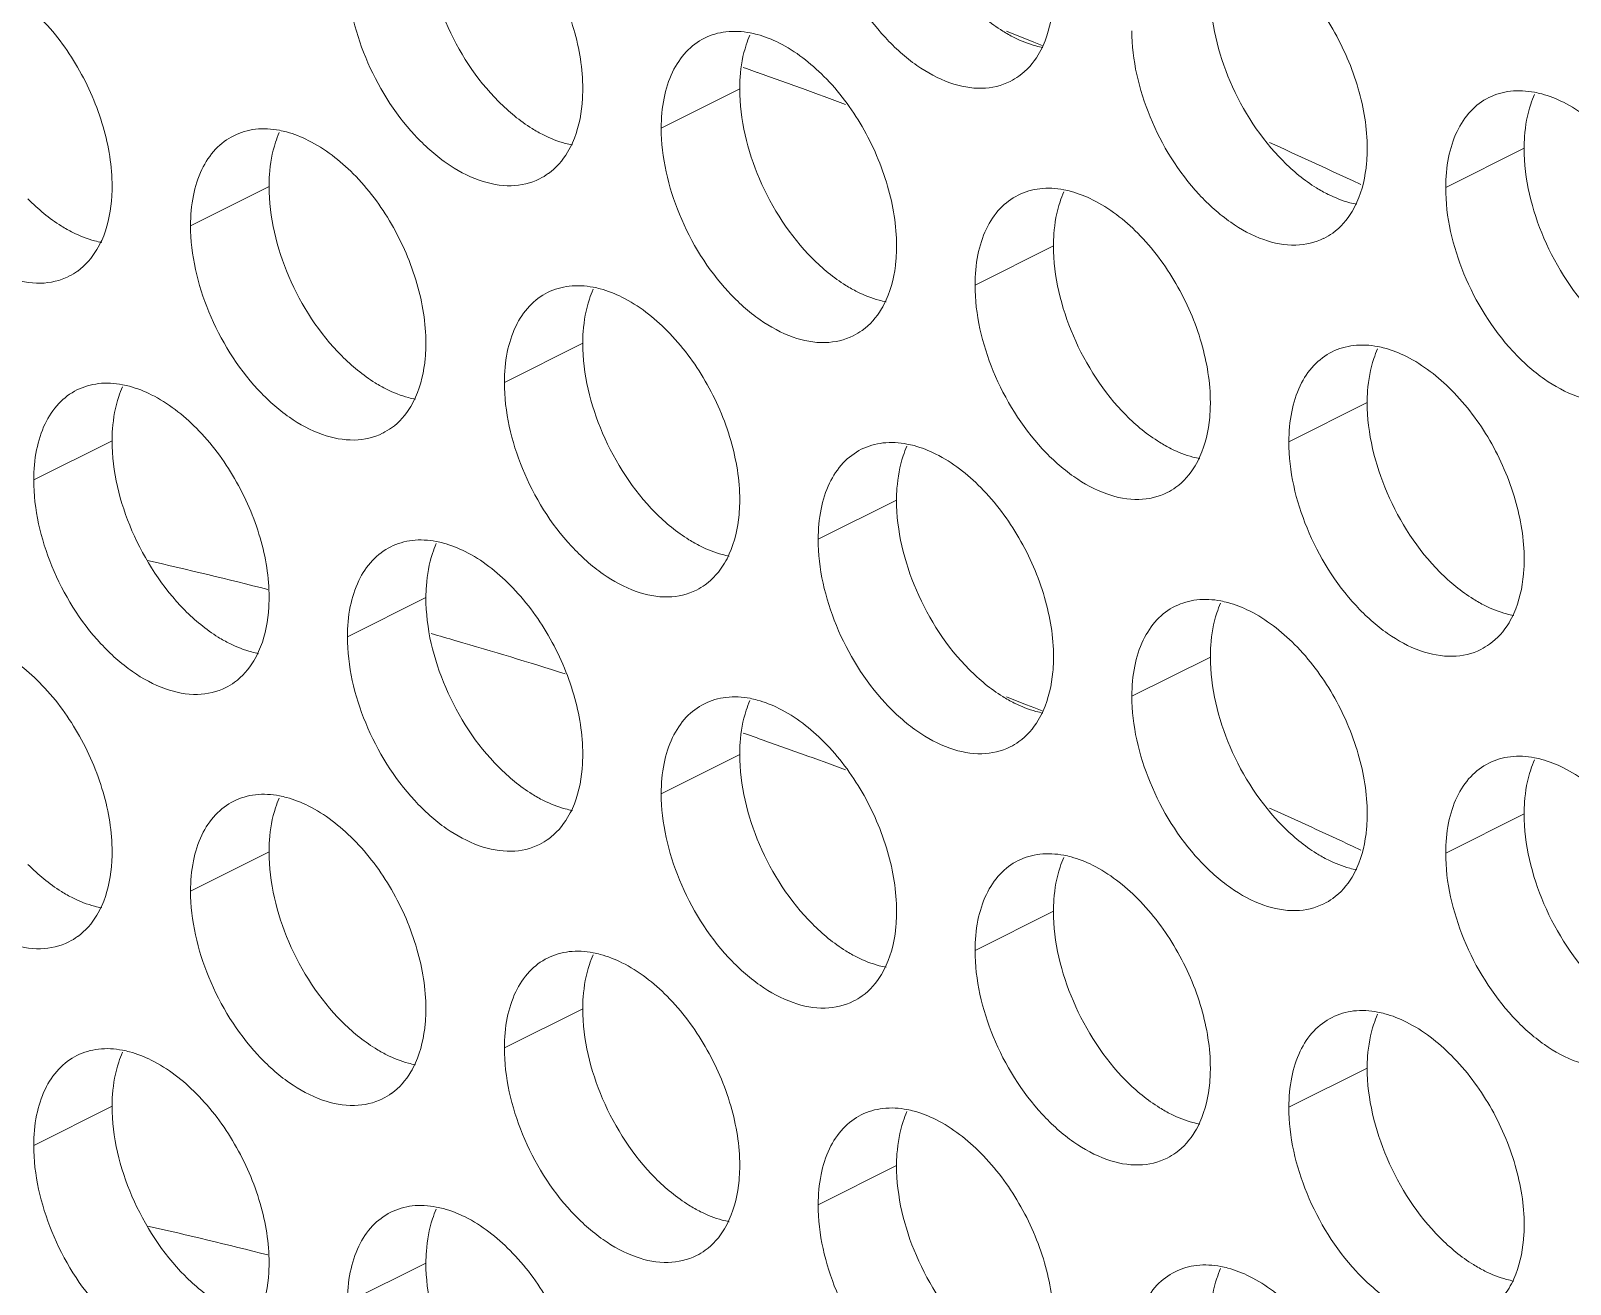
# Model space of a CAD drawing. Header units: millimetres. Extents: x 0 to 2524, y 0 to 1785.
# Drawn here: x 1859.44 to 1870.54, y 807.19 to 816.23 of the extents above; entities that cross this region are included whole.
import ezdxf

# ---------------------------------------------------------------- set-up
doc = ezdxf.new("R2010")
doc.units = ezdxf.units.MM
doc.header["$LTSCALE"] = 0.1
doc.layers.add('标注', color=251, linetype='Continuous', lineweight=9)

msp = doc.modelspace()

# ---------------------------------------------------------------- linework, layer by layer
at = {"layer": '标注'}
for p, q in [((1866.618, 816.174), (1866.672, 816.153)), ((1866.672, 816.153), (1866.731, 816.129)), ((1864.599, 815.962), (1864.577, 815.969)), ((1864.678, 815.934), (1864.599, 815.962)), ((1864.551, 815.815), (1863.985, 815.532)), ((1870.208, 815.387), (1869.642, 815.104)), ((1861.157, 815.112), (1860.591, 814.829)), ((1868.969, 815.154), (1869.03, 815.125)), ((1866.814, 814.684), (1866.248, 814.401)), ((1863.419, 813.981), (1862.854, 813.698)), ((1869.076, 813.553), (1868.511, 813.27)), ((1860.025, 813.278), (1859.46, 812.995)), ((1865.682, 812.85), (1865.117, 812.567)), ((1862.288, 812.147), (1861.722, 811.864)), ((1867.945, 811.718), (1867.379, 811.435)), ((1866.618, 811.374), (1866.672, 811.353)), ((1866.672, 811.353), (1866.731, 811.329)), ((1864.599, 811.162), (1864.577, 811.169)), ((1864.678, 811.134), (1864.599, 811.162)), ((1864.551, 811.015), (1863.985, 810.732)), ((1870.208, 810.587), (1869.642, 810.304)), ((1861.157, 810.312), (1860.591, 810.029)), ((1868.969, 810.354), (1869.03, 810.325)), ((1866.814, 809.884), (1866.248, 809.601)), ((1863.419, 809.181), (1862.854, 808.898)), ((1869.076, 808.753), (1868.511, 808.47)), ((1860.025, 808.478), (1859.46, 808.195)), ((1865.682, 808.05), (1865.117, 807.767)), ((1862.288, 807.347), (1861.722, 807.064))]:
    msp.add_line(p, q, dxfattribs=at)
for centre, radius, start, end in [((1865.295, 815.904), 0.734, 155.8796, 161.7803), ((1850.978, 777.036), 42.147, 68.2177, 68.4277), ((1850.332, 775.291), 43.1, 70.0992, 70.5572), ((1866.299, 816.275), 0.453, 296.5256, 305.9034), ((1850.171, 774.848), 43.572, 69.6619, 70.0992), ((1870.952, 815.476), 0.734, 155.8796, 161.7803), ((1861.901, 815.201), 0.734, 155.8796, 161.7803), ((1849.654, 773.947), 45.509, 64.8858, 65.7125), ((1862.905, 815.572), 0.453, 296.5256, 305.9034), ((1867.558, 814.773), 0.734, 155.8796, 161.7803), ((1868.562, 815.143), 0.453, 296.5256, 305.9034), ((1859.511, 814.869), 0.453, 296.5256, 305.9034), ((1864.164, 814.07), 0.734, 155.8796, 161.7803), ((1865.168, 814.44), 0.453, 296.5256, 305.9034), ((1869.821, 813.641), 0.734, 155.8796, 161.7803), ((1860.77, 813.367), 0.734, 155.8796, 161.7803), ((1861.774, 813.738), 0.453, 296.5256, 305.9034), ((1866.427, 812.939), 0.734, 155.8796, 161.7803), ((1867.431, 813.309), 0.453, 296.5256, 305.9034), ((1863.033, 812.236), 0.734, 155.8796, 161.7803), ((1851.95, 775.856), 37.495, 75.7992, 77.1627), ((1864.037, 812.606), 0.453, 296.5256, 305.9034), ((1868.689, 811.807), 0.734, 155.8796, 161.7803), ((1851.393, 773.77), 39.654, 73.727, 73.9941), ((1851.179, 773.044), 40.411, 72.5573, 73.7232), ((1869.693, 812.178), 0.453, 296.5256, 305.9034), ((1860.642, 811.903), 0.453, 296.5256, 305.9034), ((1865.295, 811.104), 0.734, 155.8796, 161.7803), ((1850.978, 772.236), 42.147, 68.2177, 68.4277), ((1850.332, 770.491), 43.1, 70.0992, 70.5572), ((1866.299, 811.475), 0.453, 296.5256, 305.9034), ((1850.171, 770.048), 43.572, 69.6619, 70.0992), ((1870.952, 810.676), 0.734, 155.8796, 161.7803), ((1861.901, 810.401), 0.734, 155.8796, 161.7803), ((1849.654, 769.147), 45.509, 64.8858, 65.7125), ((1862.905, 810.772), 0.453, 296.5256, 305.9034), ((1867.558, 809.973), 0.734, 155.8796, 161.7803), ((1868.562, 810.343), 0.453, 296.5256, 305.9034), ((1859.511, 810.069), 0.453, 296.5256, 305.9034), ((1864.164, 809.27), 0.734, 155.8796, 161.7803), ((1865.168, 809.64), 0.453, 296.5256, 305.9034), ((1869.821, 808.841), 0.734, 155.8796, 161.7803), ((1860.77, 808.567), 0.734, 155.8796, 161.7803), ((1861.774, 808.938), 0.453, 296.5256, 305.9034), ((1866.427, 808.139), 0.734, 155.8796, 161.7803), ((1867.431, 808.509), 0.453, 296.5256, 305.9034), ((1863.033, 807.436), 0.734, 155.8796, 161.7803), ((1851.95, 771.056), 37.495, 75.7992, 77.1627), ((1864.037, 807.806), 0.453, 296.5256, 305.9034), ((1868.689, 807.007), 0.734, 155.8796, 161.7803)]:
    msp.add_arc(centre, radius, start, end, dxfattribs=at)
for points, knots in [([(1862.571, 817.279), (1862.692, 817.218), (1862.922, 817.038), (1863.188, 816.68), (1863.369, 816.261), (1863.419, 815.96), (1863.419, 815.815)], [0, 0, 0, 0, 0.229676, 0.488215, 0.753207, 1, 1, 1, 1]), ([(1866.502, 815.869), (1866.439, 815.838), (1866.289, 815.804), (1866.051, 815.852), (1865.813, 815.982), (1865.505, 816.26), (1865.219, 816.723), (1865.117, 817.155), (1865.117, 817.367)], [0, 0, 0, 0, 0.090718, 0.191742, 0.308104, 0.439279, 0.725532, 1, 1, 1, 1]), ([(1862.812, 815.725), (1862.65, 815.887), (1862.399, 816.275), (1862.288, 816.725), (1862.288, 816.947)], [0, 0, 0, 0, 0.508684, 1, 1, 1, 1]), ([(1868.228, 816.85), (1868.348, 816.79), (1868.579, 816.61), (1868.845, 816.252), (1869.026, 815.833), (1869.076, 815.532), (1869.076, 815.387)], [0, 0, 0, 0, 0.229676, 0.488215, 0.753207, 1, 1, 1, 1]), ([(1863.108, 815.166), (1863.045, 815.135), (1862.895, 815.101), (1862.657, 815.149), (1862.419, 815.279), (1862.111, 815.557), (1861.825, 816.02), (1861.722, 816.452), (1861.722, 816.664)], [0, 0, 0, 0, 0.090718, 0.191742, 0.308104, 0.439279, 0.725532, 1, 1, 1, 1]), ([(1859.177, 816.576), (1859.298, 816.515), (1859.528, 816.335), (1859.794, 815.977), (1859.975, 815.558), (1860.025, 815.257), (1860.025, 815.112)], [0, 0, 0, 0, 0.229676, 0.488215, 0.753207, 1, 1, 1, 1]), ([(1866.814, 816.518), (1866.814, 816.483), (1866.808, 816.35), (1866.779, 816.218), (1866.739, 816.129)], [0, 0, 0, 0, 0.268874, 1, 1, 1, 1]), ([(1868.469, 815.296), (1868.307, 815.459), (1868.056, 815.846), (1867.945, 816.297), (1867.945, 816.518)], [0, 0, 0, 0, 0.508684, 1, 1, 1, 1]), ([(1866.531, 816.186), (1866.502, 816.2), (1866.384, 816.267), (1866.279, 816.354), (1866.206, 816.428)], [0, 0, 0, 0, 0.235002, 1, 1, 1, 1]), ([(1863.985, 815.532), (1863.985, 815.605), (1863.997, 815.744), (1864.056, 815.934), (1864.156, 816.087), (1864.248, 816.157), (1864.297, 816.181)], [0, 0, 0, 0, 0.289235, 0.54966, 0.782932, 1, 1, 1, 1]), ([(1864.297, 816.181), (1864.345, 816.206), (1864.455, 816.237), (1864.569, 816.23), (1864.626, 816.22)], [0, 0, 0, 0, 0.482538, 1, 1, 1, 1]), ([(1864.626, 816.22), (1864.643, 816.216), (1864.715, 816.2), (1864.784, 816.172), (1864.834, 816.147)], [0, 0, 0, 0, 0.238696, 1, 1, 1, 1]), ([(1866.738, 816.114), (1866.721, 816.117), (1866.65, 816.134), (1866.581, 816.161), (1866.531, 816.186)], [0, 0, 0, 0, 0.238696, 1, 1, 1, 1]), ([(1868.764, 814.738), (1868.702, 814.707), (1868.552, 814.673), (1868.314, 814.72), (1868.076, 814.851), (1867.768, 815.129), (1867.482, 815.591), (1867.379, 816.024), (1867.379, 816.235)], [0, 0, 0, 0, 0.090718, 0.191742, 0.308104, 0.439279, 0.725532, 1, 1, 1, 1]), ([(1864.551, 815.815), (1864.551, 815.844), (1864.555, 815.951), (1864.573, 816.059), (1864.598, 816.134)], [0, 0, 0, 0, 0.264225, 1, 1, 1, 1]), ([(1864.834, 816.147), (1864.954, 816.087), (1865.185, 815.907), (1865.451, 815.549), (1865.632, 815.13), (1865.682, 814.829), (1865.682, 814.684)], [0, 0, 0, 0, 0.229676, 0.488215, 0.753207, 1, 1, 1, 1]), ([(1866.739, 816.129), (1866.729, 816.106), (1866.685, 816.022), (1866.621, 815.948), (1866.565, 815.908)], [0, 0, 0, 0, 0.265525, 1, 1, 1, 1]), ([(1859.713, 814.463), (1859.651, 814.432), (1859.501, 814.398), (1859.263, 814.446), (1859.025, 814.577), (1858.717, 814.854), (1858.431, 815.317), (1858.328, 815.749), (1858.328, 815.961)], [0, 0, 0, 0, 0.090718, 0.191742, 0.308104, 0.439279, 0.725532, 1, 1, 1, 1]), ([(1863.137, 815.483), (1863.108, 815.497), (1862.99, 815.564), (1862.885, 815.651), (1862.812, 815.725)], [0, 0, 0, 0, 0.235002, 1, 1, 1, 1]), ([(1863.419, 815.815), (1863.419, 815.78), (1863.414, 815.647), (1863.385, 815.515), (1863.345, 815.426)], [0, 0, 0, 0, 0.268874, 1, 1, 1, 1]), ([(1865.075, 814.593), (1864.913, 814.756), (1864.662, 815.143), (1864.551, 815.594), (1864.551, 815.815)], [0, 0, 0, 0, 0.508684, 1, 1, 1, 1]), ([(1869.642, 815.104), (1869.642, 815.177), (1869.654, 815.316), (1869.713, 815.506), (1869.812, 815.658), (1869.905, 815.729), (1869.954, 815.753)], [0, 0, 0, 0, 0.289235, 0.54966, 0.782932, 1, 1, 1, 1]), ([(1869.954, 815.753), (1870.002, 815.777), (1870.112, 815.809), (1870.226, 815.802), (1870.283, 815.791)], [0, 0, 0, 0, 0.482538, 1, 1, 1, 1]), ([(1870.283, 815.791), (1870.3, 815.788), (1870.372, 815.771), (1870.441, 815.744), (1870.491, 815.719)], [0, 0, 0, 0, 0.238696, 1, 1, 1, 1]), ([(1870.491, 815.719), (1870.611, 815.659), (1870.842, 815.478), (1871.108, 815.12), (1871.289, 814.701), (1871.339, 814.4), (1871.339, 814.255)], [0, 0, 0, 0, 0.229676, 0.488215, 0.753207, 1, 1, 1, 1]), ([(1870.208, 815.387), (1870.208, 815.415), (1870.211, 815.523), (1870.23, 815.63), (1870.255, 815.705)], [0, 0, 0, 0, 0.264225, 1, 1, 1, 1]), ([(1860.903, 815.478), (1860.951, 815.503), (1861.061, 815.534), (1861.175, 815.528), (1861.232, 815.517)], [0, 0, 0, 0, 0.482538, 1, 1, 1, 1]), ([(1861.232, 815.517), (1861.249, 815.513), (1861.321, 815.497), (1861.39, 815.469), (1861.44, 815.444)], [0, 0, 0, 0, 0.238696, 1, 1, 1, 1]), ([(1865.37, 814.035), (1865.308, 814.004), (1865.158, 813.97), (1864.92, 814.017), (1864.682, 814.148), (1864.374, 814.426), (1864.088, 814.888), (1863.985, 815.321), (1863.985, 815.532)], [0, 0, 0, 0, 0.090718, 0.191742, 0.308104, 0.439279, 0.725532, 1, 1, 1, 1]), ([(1860.591, 814.829), (1860.591, 814.902), (1860.603, 815.041), (1860.662, 815.231), (1860.761, 815.384), (1860.854, 815.454), (1860.903, 815.478)], [0, 0, 0, 0, 0.289235, 0.54966, 0.782932, 1, 1, 1, 1]), ([(1861.157, 815.112), (1861.157, 815.141), (1861.16, 815.248), (1861.179, 815.356), (1861.204, 815.431)], [0, 0, 0, 0, 0.264225, 1, 1, 1, 1]), ([(1861.44, 815.444), (1861.56, 815.384), (1861.791, 815.204), (1862.057, 814.846), (1862.238, 814.427), (1862.288, 814.126), (1862.288, 813.981)], [0, 0, 0, 0, 0.229676, 0.488215, 0.753207, 1, 1, 1, 1]), ([(1863.344, 815.411), (1863.327, 815.414), (1863.256, 815.431), (1863.187, 815.458), (1863.137, 815.483)], [0, 0, 0, 0, 0.238696, 1, 1, 1, 1]), ([(1863.345, 815.426), (1863.335, 815.404), (1863.291, 815.32), (1863.227, 815.245), (1863.171, 815.205)], [0, 0, 0, 0, 0.265525, 1, 1, 1, 1]), ([(1869.076, 815.387), (1869.076, 815.351), (1869.071, 815.219), (1869.041, 815.086), (1869.002, 814.998)], [0, 0, 0, 0, 0.268874, 1, 1, 1, 1]), ([(1870.732, 814.165), (1870.57, 814.328), (1870.319, 814.715), (1870.208, 815.165), (1870.208, 815.387)], [0, 0, 0, 0, 0.508684, 1, 1, 1, 1]), ([(1868.794, 815.055), (1868.765, 815.069), (1868.647, 815.135), (1868.542, 815.223), (1868.469, 815.296)], [0, 0, 0, 0, 0.235002, 1, 1, 1, 1]), ([(1860.025, 815.112), (1860.025, 815.077), (1860.02, 814.944), (1859.99, 814.812), (1859.951, 814.723)], [0, 0, 0, 0, 0.268874, 1, 1, 1, 1]), ([(1861.681, 813.89), (1861.519, 814.053), (1861.268, 814.44), (1861.157, 814.891), (1861.157, 815.112)], [0, 0, 0, 0, 0.508684, 1, 1, 1, 1]), ([(1866.56, 815.05), (1866.608, 815.074), (1866.718, 815.106), (1866.832, 815.099), (1866.889, 815.088)], [0, 0, 0, 0, 0.482538, 1, 1, 1, 1]), ([(1866.889, 815.088), (1866.906, 815.085), (1866.978, 815.068), (1867.046, 815.041), (1867.096, 815.016)], [0, 0, 0, 0, 0.238696, 1, 1, 1, 1]), ([(1869.001, 814.983), (1868.984, 814.986), (1868.912, 815.002), (1868.844, 815.03), (1868.794, 815.055)], [0, 0, 0, 0, 0.238696, 1, 1, 1, 1]), ([(1871.027, 813.606), (1870.965, 813.575), (1870.815, 813.541), (1870.577, 813.589), (1870.338, 813.72), (1870.031, 813.997), (1869.745, 814.46), (1869.642, 814.892), (1869.642, 815.104)], [0, 0, 0, 0, 0.090718, 0.191742, 0.308104, 0.439279, 0.725532, 1, 1, 1, 1]), ([(1859.743, 814.78), (1859.714, 814.794), (1859.596, 814.861), (1859.491, 814.948), (1859.418, 815.022)], [0, 0, 0, 0, 0.235002, 1, 1, 1, 1]), ([(1866.248, 814.401), (1866.248, 814.474), (1866.26, 814.613), (1866.319, 814.803), (1866.418, 814.955), (1866.511, 815.026), (1866.56, 815.05)], [0, 0, 0, 0, 0.289235, 0.54966, 0.782932, 1, 1, 1, 1]), ([(1866.814, 814.684), (1866.814, 814.712), (1866.817, 814.82), (1866.836, 814.927), (1866.861, 815.002)], [0, 0, 0, 0, 0.264225, 1, 1, 1, 1]), ([(1867.096, 815.016), (1867.217, 814.956), (1867.448, 814.775), (1867.714, 814.417), (1867.895, 813.999), (1867.945, 813.697), (1867.945, 813.553)], [0, 0, 0, 0, 0.229676, 0.488215, 0.753207, 1, 1, 1, 1]), ([(1869.002, 814.998), (1868.991, 814.975), (1868.948, 814.891), (1868.884, 814.817), (1868.828, 814.776)], [0, 0, 0, 0, 0.265525, 1, 1, 1, 1]), ([(1861.976, 813.332), (1861.914, 813.301), (1861.764, 813.267), (1861.526, 813.315), (1861.287, 813.445), (1860.98, 813.723), (1860.694, 814.185), (1860.591, 814.618), (1860.591, 814.829)], [0, 0, 0, 0, 0.090718, 0.191742, 0.308104, 0.439279, 0.725532, 1, 1, 1, 1]), ([(1859.95, 814.708), (1859.933, 814.711), (1859.861, 814.728), (1859.793, 814.755), (1859.743, 814.78)], [0, 0, 0, 0, 0.238696, 1, 1, 1, 1]), ([(1859.951, 814.723), (1859.94, 814.701), (1859.897, 814.617), (1859.833, 814.542), (1859.777, 814.502)], [0, 0, 0, 0, 0.265525, 1, 1, 1, 1]), ([(1865.682, 814.684), (1865.682, 814.648), (1865.677, 814.516), (1865.647, 814.383), (1865.608, 814.295)], [0, 0, 0, 0, 0.268874, 1, 1, 1, 1]), ([(1867.337, 813.462), (1867.176, 813.625), (1866.925, 814.012), (1866.814, 814.462), (1866.814, 814.684)], [0, 0, 0, 0, 0.508684, 1, 1, 1, 1]), ([(1865.399, 814.352), (1865.371, 814.366), (1865.253, 814.432), (1865.148, 814.52), (1865.075, 814.593)], [0, 0, 0, 0, 0.235002, 1, 1, 1, 1]), ([(1863.166, 814.347), (1863.214, 814.371), (1863.324, 814.403), (1863.438, 814.396), (1863.495, 814.385)], [0, 0, 0, 0, 0.482538, 1, 1, 1, 1]), ([(1863.495, 814.385), (1863.512, 814.382), (1863.583, 814.365), (1863.652, 814.338), (1863.702, 814.313)], [0, 0, 0, 0, 0.238696, 1, 1, 1, 1]), ([(1867.633, 812.904), (1867.57, 812.872), (1867.421, 812.838), (1867.183, 812.886), (1866.944, 813.017), (1866.637, 813.294), (1866.351, 813.757), (1866.248, 814.189), (1866.248, 814.401)], [0, 0, 0, 0, 0.090718, 0.191742, 0.308104, 0.439279, 0.725532, 1, 1, 1, 1]), ([(1862.854, 813.698), (1862.854, 813.771), (1862.866, 813.91), (1862.925, 814.1), (1863.024, 814.252), (1863.117, 814.323), (1863.166, 814.347)], [0, 0, 0, 0, 0.289235, 0.54966, 0.782932, 1, 1, 1, 1]), ([(1863.419, 813.981), (1863.419, 814.009), (1863.423, 814.117), (1863.442, 814.224), (1863.467, 814.299)], [0, 0, 0, 0, 0.264225, 1, 1, 1, 1]), ([(1863.702, 814.313), (1863.823, 814.253), (1864.054, 814.072), (1864.32, 813.714), (1864.501, 813.296), (1864.551, 812.995), (1864.551, 812.85)], [0, 0, 0, 0, 0.229676, 0.488215, 0.753207, 1, 1, 1, 1]), ([(1865.607, 814.28), (1865.59, 814.283), (1865.518, 814.3), (1865.449, 814.327), (1865.399, 814.352)], [0, 0, 0, 0, 0.238696, 1, 1, 1, 1]), ([(1865.608, 814.295), (1865.597, 814.272), (1865.554, 814.188), (1865.49, 814.114), (1865.434, 814.073)], [0, 0, 0, 0, 0.265525, 1, 1, 1, 1]), ([(1862.288, 813.981), (1862.288, 813.945), (1862.282, 813.813), (1862.253, 813.68), (1862.214, 813.592)], [0, 0, 0, 0, 0.268874, 1, 1, 1, 1]), ([(1863.943, 812.759), (1863.782, 812.922), (1863.531, 813.309), (1863.419, 813.759), (1863.419, 813.981)], [0, 0, 0, 0, 0.508684, 1, 1, 1, 1]), ([(1868.823, 813.919), (1868.871, 813.943), (1868.981, 813.975), (1869.095, 813.968), (1869.151, 813.957)], [0, 0, 0, 0, 0.482538, 1, 1, 1, 1]), ([(1869.151, 813.957), (1869.169, 813.954), (1869.24, 813.937), (1869.309, 813.91), (1869.359, 813.885)], [0, 0, 0, 0, 0.238696, 1, 1, 1, 1]), ([(1862.005, 813.649), (1861.977, 813.663), (1861.859, 813.73), (1861.753, 813.817), (1861.681, 813.89)], [0, 0, 0, 0, 0.235002, 1, 1, 1, 1]), ([(1868.511, 813.27), (1868.511, 813.343), (1868.523, 813.481), (1868.582, 813.672), (1868.681, 813.824), (1868.774, 813.894), (1868.823, 813.919)], [0, 0, 0, 0, 0.289235, 0.54966, 0.782932, 1, 1, 1, 1]), ([(1869.076, 813.553), (1869.076, 813.581), (1869.08, 813.688), (1869.099, 813.796), (1869.124, 813.871)], [0, 0, 0, 0, 0.264225, 1, 1, 1, 1]), ([(1869.359, 813.885), (1869.48, 813.824), (1869.71, 813.644), (1869.977, 813.286), (1870.158, 812.867), (1870.208, 812.566), (1870.208, 812.421)], [0, 0, 0, 0, 0.229676, 0.488215, 0.753207, 1, 1, 1, 1]), ([(1859.46, 812.995), (1859.46, 813.068), (1859.472, 813.207), (1859.531, 813.397), (1859.63, 813.549), (1859.723, 813.62), (1859.772, 813.644)], [0, 0, 0, 0, 0.289235, 0.54966, 0.782932, 1, 1, 1, 1]), ([(1859.772, 813.644), (1859.82, 813.668), (1859.93, 813.7), (1860.044, 813.693), (1860.101, 813.682)], [0, 0, 0, 0, 0.482538, 1, 1, 1, 1]), ([(1860.101, 813.682), (1860.118, 813.679), (1860.189, 813.662), (1860.258, 813.635), (1860.308, 813.61)], [0, 0, 0, 0, 0.238696, 1, 1, 1, 1]), ([(1860.308, 813.61), (1860.429, 813.55), (1860.659, 813.369), (1860.926, 813.011), (1861.107, 812.593), (1861.157, 812.292), (1861.157, 812.147)], [0, 0, 0, 0, 0.229676, 0.488215, 0.753207, 1, 1, 1, 1]), ([(1862.213, 813.577), (1862.196, 813.58), (1862.124, 813.597), (1862.055, 813.624), (1862.005, 813.649)], [0, 0, 0, 0, 0.238696, 1, 1, 1, 1]), ([(1864.239, 812.201), (1864.176, 812.169), (1864.026, 812.135), (1863.789, 812.183), (1863.55, 812.314), (1863.242, 812.591), (1862.956, 813.054), (1862.854, 813.486), (1862.854, 813.698)], [0, 0, 0, 0, 0.090718, 0.191742, 0.308104, 0.439279, 0.725532, 1, 1, 1, 1]), ([(1860.025, 813.278), (1860.025, 813.306), (1860.029, 813.414), (1860.048, 813.521), (1860.073, 813.596)], [0, 0, 0, 0, 0.264225, 1, 1, 1, 1]), ([(1862.214, 813.592), (1862.203, 813.569), (1862.16, 813.485), (1862.096, 813.411), (1862.04, 813.37)], [0, 0, 0, 0, 0.265525, 1, 1, 1, 1]), ([(1867.945, 813.553), (1867.945, 813.517), (1867.939, 813.385), (1867.91, 813.252), (1867.87, 813.164)], [0, 0, 0, 0, 0.268874, 1, 1, 1, 1]), ([(1869.6, 812.33), (1869.439, 812.493), (1869.188, 812.88), (1869.076, 813.331), (1869.076, 813.553)], [0, 0, 0, 0, 0.508684, 1, 1, 1, 1]), ([(1867.662, 813.22), (1867.634, 813.235), (1867.516, 813.301), (1867.41, 813.388), (1867.337, 813.462)], [0, 0, 0, 0, 0.235002, 1, 1, 1, 1]), ([(1860.549, 812.056), (1860.388, 812.219), (1860.137, 812.606), (1860.025, 813.056), (1860.025, 813.278)], [0, 0, 0, 0, 0.508684, 1, 1, 1, 1]), ([(1865.117, 812.567), (1865.117, 812.64), (1865.129, 812.779), (1865.188, 812.969), (1865.287, 813.121), (1865.38, 813.191), (1865.428, 813.216)], [0, 0, 0, 0, 0.289235, 0.54966, 0.782932, 1, 1, 1, 1]), ([(1865.428, 813.216), (1865.477, 813.24), (1865.587, 813.272), (1865.701, 813.265), (1865.757, 813.254)], [0, 0, 0, 0, 0.482538, 1, 1, 1, 1]), ([(1865.682, 812.85), (1865.682, 812.878), (1865.686, 812.985), (1865.705, 813.093), (1865.73, 813.168)], [0, 0, 0, 0, 0.264225, 1, 1, 1, 1]), ([(1865.757, 813.254), (1865.775, 813.251), (1865.846, 813.234), (1865.915, 813.207), (1865.965, 813.182)], [0, 0, 0, 0, 0.238696, 1, 1, 1, 1]), ([(1865.965, 813.182), (1866.086, 813.121), (1866.316, 812.941), (1866.582, 812.583), (1866.764, 812.164), (1866.814, 811.863), (1866.814, 811.718)], [0, 0, 0, 0, 0.229676, 0.488215, 0.753207, 1, 1, 1, 1]), ([(1867.87, 813.148), (1867.853, 813.152), (1867.781, 813.168), (1867.712, 813.195), (1867.662, 813.22)], [0, 0, 0, 0, 0.238696, 1, 1, 1, 1]), ([(1867.87, 813.164), (1867.86, 813.141), (1867.817, 813.057), (1867.753, 812.983), (1867.696, 812.942)], [0, 0, 0, 0, 0.265525, 1, 1, 1, 1]), ([(1869.896, 811.772), (1869.833, 811.741), (1869.683, 811.707), (1869.445, 811.755), (1869.207, 811.885), (1868.899, 812.163), (1868.613, 812.626), (1868.511, 813.058), (1868.511, 813.27)], [0, 0, 0, 0, 0.090718, 0.191742, 0.308104, 0.439279, 0.725532, 1, 1, 1, 1]), ([(1860.845, 811.498), (1860.782, 811.466), (1860.632, 811.432), (1860.395, 811.48), (1860.156, 811.611), (1859.848, 811.888), (1859.562, 812.351), (1859.46, 812.784), (1859.46, 812.995)], [0, 0, 0, 0, 0.090718, 0.191742, 0.308104, 0.439279, 0.725532, 1, 1, 1, 1]), ([(1864.551, 812.85), (1864.551, 812.814), (1864.545, 812.682), (1864.516, 812.549), (1864.476, 812.461)], [0, 0, 0, 0, 0.268874, 1, 1, 1, 1]), ([(1866.206, 811.628), (1866.044, 811.79), (1865.793, 812.177), (1865.682, 812.628), (1865.682, 812.85)], [0, 0, 0, 0, 0.508684, 1, 1, 1, 1]), ([(1864.268, 812.517), (1864.24, 812.532), (1864.122, 812.598), (1864.016, 812.686), (1863.943, 812.759)], [0, 0, 0, 0, 0.235002, 1, 1, 1, 1]), ([(1861.722, 811.864), (1861.722, 811.937), (1861.734, 812.076), (1861.793, 812.266), (1861.893, 812.418), (1861.985, 812.488), (1862.034, 812.513)], [0, 0, 0, 0, 0.289235, 0.54966, 0.782932, 1, 1, 1, 1]), ([(1862.034, 812.513), (1862.083, 812.537), (1862.193, 812.569), (1862.306, 812.562), (1862.363, 812.551)], [0, 0, 0, 0, 0.482538, 1, 1, 1, 1]), ([(1862.363, 812.551), (1862.38, 812.548), (1862.452, 812.531), (1862.521, 812.504), (1862.571, 812.479)], [0, 0, 0, 0, 0.238696, 1, 1, 1, 1]), ([(1864.476, 812.445), (1864.459, 812.449), (1864.387, 812.465), (1864.318, 812.492), (1864.268, 812.517)], [0, 0, 0, 0, 0.238696, 1, 1, 1, 1]), ([(1866.502, 811.069), (1866.439, 811.038), (1866.289, 811.004), (1866.051, 811.052), (1865.813, 811.182), (1865.505, 811.46), (1865.219, 811.923), (1865.117, 812.355), (1865.117, 812.567)], [0, 0, 0, 0, 0.090718, 0.191742, 0.308104, 0.439279, 0.725532, 1, 1, 1, 1]), ([(1862.288, 812.147), (1862.288, 812.175), (1862.292, 812.283), (1862.311, 812.39), (1862.335, 812.465)], [0, 0, 0, 0, 0.264225, 1, 1, 1, 1]), ([(1862.571, 812.479), (1862.692, 812.418), (1862.922, 812.238), (1863.188, 811.88), (1863.369, 811.461), (1863.419, 811.16), (1863.419, 811.015)], [0, 0, 0, 0, 0.229676, 0.488215, 0.753207, 1, 1, 1, 1]), ([(1864.476, 812.461), (1864.466, 812.438), (1864.423, 812.354), (1864.359, 812.28), (1864.302, 812.239)], [0, 0, 0, 0, 0.265525, 1, 1, 1, 1]), ([(1870.208, 812.421), (1870.208, 812.386), (1870.202, 812.253), (1870.173, 812.121), (1870.133, 812.032)], [0, 0, 0, 0, 0.268874, 1, 1, 1, 1]), ([(1869.925, 812.089), (1869.896, 812.103), (1869.779, 812.17), (1869.673, 812.257), (1869.6, 812.33)], [0, 0, 0, 0, 0.235002, 1, 1, 1, 1]), ([(1860.874, 811.815), (1860.845, 811.829), (1860.728, 811.895), (1860.622, 811.983), (1860.549, 812.056)], [0, 0, 0, 0, 0.235002, 1, 1, 1, 1]), ([(1861.157, 812.147), (1861.157, 812.111), (1861.151, 811.979), (1861.122, 811.846), (1861.082, 811.758)], [0, 0, 0, 0, 0.268874, 1, 1, 1, 1]), ([(1862.812, 810.925), (1862.65, 811.087), (1862.399, 811.475), (1862.288, 811.925), (1862.288, 812.147)], [0, 0, 0, 0, 0.508684, 1, 1, 1, 1]), ([(1867.379, 811.435), (1867.379, 811.508), (1867.391, 811.647), (1867.45, 811.837), (1867.55, 811.99), (1867.642, 812.06), (1867.691, 812.084)], [0, 0, 0, 0, 0.289235, 0.54966, 0.782932, 1, 1, 1, 1]), ([(1867.691, 812.084), (1867.74, 812.108), (1867.85, 812.14), (1867.963, 812.133), (1868.02, 812.123)], [0, 0, 0, 0, 0.482538, 1, 1, 1, 1]), ([(1868.02, 812.123), (1868.037, 812.119), (1868.109, 812.103), (1868.178, 812.075), (1868.228, 812.05)], [0, 0, 0, 0, 0.238696, 1, 1, 1, 1]), ([(1870.133, 812.017), (1870.115, 812.02), (1870.044, 812.037), (1869.975, 812.064), (1869.925, 812.089)], [0, 0, 0, 0, 0.238696, 1, 1, 1, 1]), ([(1867.945, 811.718), (1867.945, 811.747), (1867.949, 811.854), (1867.967, 811.961), (1867.992, 812.037)], [0, 0, 0, 0, 0.264225, 1, 1, 1, 1]), ([(1868.228, 812.05), (1868.348, 811.99), (1868.579, 811.81), (1868.845, 811.452), (1869.026, 811.033), (1869.076, 810.732), (1869.076, 810.587)], [0, 0, 0, 0, 0.229676, 0.488215, 0.753207, 1, 1, 1, 1]), ([(1870.133, 812.032), (1870.123, 812.009), (1870.08, 811.925), (1870.015, 811.851), (1869.959, 811.811)], [0, 0, 0, 0, 0.265525, 1, 1, 1, 1]), ([(1863.108, 810.366), (1863.045, 810.335), (1862.895, 810.301), (1862.657, 810.349), (1862.419, 810.479), (1862.111, 810.757), (1861.825, 811.22), (1861.722, 811.652), (1861.722, 811.864)], [0, 0, 0, 0, 0.090718, 0.191742, 0.308104, 0.439279, 0.725532, 1, 1, 1, 1]), ([(1859.177, 811.776), (1859.298, 811.715), (1859.528, 811.535), (1859.794, 811.177), (1859.975, 810.758), (1860.025, 810.457), (1860.025, 810.312)], [0, 0, 0, 0, 0.229676, 0.488215, 0.753207, 1, 1, 1, 1]), ([(1861.082, 811.742), (1861.064, 811.746), (1860.993, 811.762), (1860.924, 811.79), (1860.874, 811.815)], [0, 0, 0, 0, 0.238696, 1, 1, 1, 1]), ([(1861.082, 811.758), (1861.072, 811.735), (1861.029, 811.651), (1860.964, 811.577), (1860.908, 811.536)], [0, 0, 0, 0, 0.265525, 1, 1, 1, 1]), ([(1866.531, 811.386), (1866.502, 811.4), (1866.384, 811.467), (1866.279, 811.554), (1866.206, 811.628)], [0, 0, 0, 0, 0.235002, 1, 1, 1, 1]), ([(1866.814, 811.718), (1866.814, 811.683), (1866.808, 811.55), (1866.779, 811.418), (1866.739, 811.329)], [0, 0, 0, 0, 0.268874, 1, 1, 1, 1]), ([(1868.469, 810.496), (1868.307, 810.659), (1868.056, 811.046), (1867.945, 811.497), (1867.945, 811.718)], [0, 0, 0, 0, 0.508684, 1, 1, 1, 1]), ([(1864.297, 811.381), (1864.345, 811.406), (1864.455, 811.437), (1864.569, 811.43), (1864.626, 811.42)], [0, 0, 0, 0, 0.482538, 1, 1, 1, 1]), ([(1864.626, 811.42), (1864.643, 811.416), (1864.715, 811.4), (1864.784, 811.372), (1864.834, 811.347)], [0, 0, 0, 0, 0.238696, 1, 1, 1, 1]), ([(1868.764, 809.938), (1868.702, 809.907), (1868.552, 809.873), (1868.314, 809.92), (1868.076, 810.051), (1867.768, 810.329), (1867.482, 810.791), (1867.379, 811.224), (1867.379, 811.435)], [0, 0, 0, 0, 0.090718, 0.191742, 0.308104, 0.439279, 0.725532, 1, 1, 1, 1]), ([(1863.985, 810.732), (1863.985, 810.805), (1863.997, 810.944), (1864.056, 811.134), (1864.156, 811.287), (1864.248, 811.357), (1864.297, 811.381)], [0, 0, 0, 0, 0.289235, 0.54966, 0.782932, 1, 1, 1, 1]), ([(1864.551, 811.015), (1864.551, 811.044), (1864.555, 811.151), (1864.573, 811.259), (1864.598, 811.334)], [0, 0, 0, 0, 0.264225, 1, 1, 1, 1]), ([(1864.834, 811.347), (1864.954, 811.287), (1865.185, 811.107), (1865.451, 810.749), (1865.632, 810.33), (1865.682, 810.029), (1865.682, 809.884)], [0, 0, 0, 0, 0.229676, 0.488215, 0.753207, 1, 1, 1, 1]), ([(1866.738, 811.314), (1866.721, 811.317), (1866.65, 811.334), (1866.581, 811.361), (1866.531, 811.386)], [0, 0, 0, 0, 0.238696, 1, 1, 1, 1]), ([(1866.739, 811.329), (1866.729, 811.306), (1866.685, 811.222), (1866.621, 811.148), (1866.565, 811.108)], [0, 0, 0, 0, 0.265525, 1, 1, 1, 1]), ([(1859.713, 809.663), (1859.651, 809.632), (1859.501, 809.598), (1859.263, 809.646), (1859.025, 809.777), (1858.717, 810.054), (1858.431, 810.517), (1858.328, 810.949), (1858.328, 811.161)], [0, 0, 0, 0, 0.090718, 0.191742, 0.308104, 0.439279, 0.725532, 1, 1, 1, 1]), ([(1863.419, 811.015), (1863.419, 810.98), (1863.414, 810.847), (1863.385, 810.715), (1863.345, 810.626)], [0, 0, 0, 0, 0.268874, 1, 1, 1, 1]), ([(1865.075, 809.793), (1864.913, 809.956), (1864.662, 810.343), (1864.551, 810.794), (1864.551, 811.015)], [0, 0, 0, 0, 0.508684, 1, 1, 1, 1]), ([(1869.642, 810.304), (1869.642, 810.377), (1869.654, 810.516), (1869.713, 810.706), (1869.812, 810.858), (1869.905, 810.929), (1869.954, 810.953)], [0, 0, 0, 0, 0.289235, 0.54966, 0.782932, 1, 1, 1, 1]), ([(1869.954, 810.953), (1870.002, 810.977), (1870.112, 811.009), (1870.226, 811.002), (1870.283, 810.991)], [0, 0, 0, 0, 0.482538, 1, 1, 1, 1]), ([(1870.283, 810.991), (1870.3, 810.988), (1870.372, 810.971), (1870.441, 810.944), (1870.491, 810.919)], [0, 0, 0, 0, 0.238696, 1, 1, 1, 1]), ([(1863.137, 810.683), (1863.108, 810.697), (1862.99, 810.764), (1862.885, 810.851), (1862.812, 810.925)], [0, 0, 0, 0, 0.235002, 1, 1, 1, 1]), ([(1870.208, 810.587), (1870.208, 810.615), (1870.211, 810.723), (1870.23, 810.83), (1870.255, 810.905)], [0, 0, 0, 0, 0.264225, 1, 1, 1, 1]), ([(1870.491, 810.919), (1870.611, 810.859), (1870.842, 810.678), (1871.108, 810.32), (1871.289, 809.901), (1871.339, 809.6), (1871.339, 809.455)], [0, 0, 0, 0, 0.229676, 0.488215, 0.753207, 1, 1, 1, 1]), ([(1860.903, 810.678), (1860.951, 810.703), (1861.061, 810.734), (1861.175, 810.728), (1861.232, 810.717)], [0, 0, 0, 0, 0.482538, 1, 1, 1, 1]), ([(1865.37, 809.235), (1865.308, 809.204), (1865.158, 809.17), (1864.92, 809.217), (1864.682, 809.348), (1864.374, 809.626), (1864.088, 810.088), (1863.985, 810.521), (1863.985, 810.732)], [0, 0, 0, 0, 0.090718, 0.191742, 0.308104, 0.439279, 0.725532, 1, 1, 1, 1]), ([(1860.591, 810.029), (1860.591, 810.102), (1860.603, 810.241), (1860.662, 810.431), (1860.761, 810.584), (1860.854, 810.654), (1860.903, 810.678)], [0, 0, 0, 0, 0.289235, 0.54966, 0.782932, 1, 1, 1, 1]), ([(1861.157, 810.312), (1861.157, 810.341), (1861.16, 810.448), (1861.179, 810.556), (1861.204, 810.631)], [0, 0, 0, 0, 0.264225, 1, 1, 1, 1]), ([(1861.232, 810.717), (1861.249, 810.713), (1861.321, 810.697), (1861.39, 810.669), (1861.44, 810.644)], [0, 0, 0, 0, 0.238696, 1, 1, 1, 1]), ([(1861.44, 810.644), (1861.56, 810.584), (1861.791, 810.404), (1862.057, 810.046), (1862.238, 809.627), (1862.288, 809.326), (1862.288, 809.181)], [0, 0, 0, 0, 0.229676, 0.488215, 0.753207, 1, 1, 1, 1]), ([(1863.344, 810.611), (1863.327, 810.614), (1863.256, 810.631), (1863.187, 810.658), (1863.137, 810.683)], [0, 0, 0, 0, 0.238696, 1, 1, 1, 1]), ([(1863.345, 810.626), (1863.335, 810.604), (1863.291, 810.52), (1863.227, 810.445), (1863.171, 810.405)], [0, 0, 0, 0, 0.265525, 1, 1, 1, 1]), ([(1869.076, 810.587), (1869.076, 810.551), (1869.071, 810.419), (1869.041, 810.286), (1869.002, 810.198)], [0, 0, 0, 0, 0.268874, 1, 1, 1, 1]), ([(1870.732, 809.365), (1870.57, 809.528), (1870.319, 809.915), (1870.208, 810.365), (1870.208, 810.587)], [0, 0, 0, 0, 0.508684, 1, 1, 1, 1]), ([(1868.794, 810.255), (1868.765, 810.269), (1868.647, 810.335), (1868.542, 810.423), (1868.469, 810.496)], [0, 0, 0, 0, 0.235002, 1, 1, 1, 1]), ([(1860.025, 810.312), (1860.025, 810.277), (1860.02, 810.144), (1859.99, 810.012), (1859.951, 809.923)], [0, 0, 0, 0, 0.268874, 1, 1, 1, 1]), ([(1861.681, 809.09), (1861.519, 809.253), (1861.268, 809.64), (1861.157, 810.091), (1861.157, 810.312)], [0, 0, 0, 0, 0.508684, 1, 1, 1, 1]), ([(1866.56, 810.25), (1866.608, 810.274), (1866.718, 810.306), (1866.832, 810.299), (1866.889, 810.288)], [0, 0, 0, 0, 0.482538, 1, 1, 1, 1]), ([(1866.889, 810.288), (1866.906, 810.285), (1866.978, 810.268), (1867.046, 810.241), (1867.096, 810.216)], [0, 0, 0, 0, 0.238696, 1, 1, 1, 1]), ([(1871.027, 808.806), (1870.965, 808.775), (1870.815, 808.741), (1870.577, 808.789), (1870.338, 808.92), (1870.031, 809.197), (1869.745, 809.66), (1869.642, 810.092), (1869.642, 810.304)], [0, 0, 0, 0, 0.090718, 0.191742, 0.308104, 0.439279, 0.725532, 1, 1, 1, 1]), ([(1859.743, 809.98), (1859.714, 809.994), (1859.596, 810.061), (1859.491, 810.148), (1859.418, 810.222)], [0, 0, 0, 0, 0.235002, 1, 1, 1, 1]), ([(1866.248, 809.601), (1866.248, 809.674), (1866.26, 809.813), (1866.319, 810.003), (1866.418, 810.155), (1866.511, 810.226), (1866.56, 810.25)], [0, 0, 0, 0, 0.289235, 0.54966, 0.782932, 1, 1, 1, 1]), ([(1866.814, 809.884), (1866.814, 809.912), (1866.817, 810.02), (1866.836, 810.127), (1866.861, 810.202)], [0, 0, 0, 0, 0.264225, 1, 1, 1, 1]), ([(1867.096, 810.216), (1867.217, 810.156), (1867.448, 809.975), (1867.714, 809.617), (1867.895, 809.199), (1867.945, 808.897), (1867.945, 808.753)], [0, 0, 0, 0, 0.229676, 0.488215, 0.753207, 1, 1, 1, 1]), ([(1869.001, 810.183), (1868.984, 810.186), (1868.912, 810.202), (1868.844, 810.23), (1868.794, 810.255)], [0, 0, 0, 0, 0.238696, 1, 1, 1, 1]), ([(1869.002, 810.198), (1868.991, 810.175), (1868.948, 810.091), (1868.884, 810.017), (1868.828, 809.976)], [0, 0, 0, 0, 0.265525, 1, 1, 1, 1]), ([(1859.95, 809.908), (1859.933, 809.911), (1859.861, 809.928), (1859.793, 809.955), (1859.743, 809.98)], [0, 0, 0, 0, 0.238696, 1, 1, 1, 1]), ([(1861.976, 808.532), (1861.914, 808.501), (1861.764, 808.467), (1861.526, 808.515), (1861.287, 808.645), (1860.98, 808.923), (1860.694, 809.385), (1860.591, 809.818), (1860.591, 810.029)], [0, 0, 0, 0, 0.090718, 0.191742, 0.308104, 0.439279, 0.725532, 1, 1, 1, 1]), ([(1859.951, 809.923), (1859.94, 809.901), (1859.897, 809.817), (1859.833, 809.742), (1859.777, 809.702)], [0, 0, 0, 0, 0.265525, 1, 1, 1, 1]), ([(1865.682, 809.884), (1865.682, 809.848), (1865.677, 809.716), (1865.647, 809.583), (1865.608, 809.495)], [0, 0, 0, 0, 0.268874, 1, 1, 1, 1]), ([(1867.337, 808.662), (1867.176, 808.825), (1866.925, 809.212), (1866.814, 809.662), (1866.814, 809.884)], [0, 0, 0, 0, 0.508684, 1, 1, 1, 1]), ([(1865.399, 809.552), (1865.371, 809.566), (1865.253, 809.632), (1865.148, 809.72), (1865.075, 809.793)], [0, 0, 0, 0, 0.235002, 1, 1, 1, 1]), ([(1862.854, 808.898), (1862.854, 808.971), (1862.866, 809.11), (1862.925, 809.3), (1863.024, 809.452), (1863.117, 809.523), (1863.166, 809.547)], [0, 0, 0, 0, 0.289235, 0.54966, 0.782932, 1, 1, 1, 1]), ([(1863.166, 809.547), (1863.214, 809.571), (1863.324, 809.603), (1863.438, 809.596), (1863.495, 809.585)], [0, 0, 0, 0, 0.482538, 1, 1, 1, 1]), ([(1863.495, 809.585), (1863.512, 809.582), (1863.583, 809.565), (1863.652, 809.538), (1863.702, 809.513)], [0, 0, 0, 0, 0.238696, 1, 1, 1, 1]), ([(1863.702, 809.513), (1863.823, 809.453), (1864.054, 809.272), (1864.32, 808.914), (1864.501, 808.496), (1864.551, 808.195), (1864.551, 808.05)], [0, 0, 0, 0, 0.229676, 0.488215, 0.753207, 1, 1, 1, 1]), ([(1865.607, 809.48), (1865.59, 809.483), (1865.518, 809.5), (1865.449, 809.527), (1865.399, 809.552)], [0, 0, 0, 0, 0.238696, 1, 1, 1, 1]), ([(1867.633, 808.104), (1867.57, 808.072), (1867.421, 808.038), (1867.183, 808.086), (1866.944, 808.217), (1866.637, 808.494), (1866.351, 808.957), (1866.248, 809.389), (1866.248, 809.601)], [0, 0, 0, 0, 0.090718, 0.191742, 0.308104, 0.439279, 0.725532, 1, 1, 1, 1]), ([(1863.419, 809.181), (1863.419, 809.209), (1863.423, 809.317), (1863.442, 809.424), (1863.467, 809.499)], [0, 0, 0, 0, 0.264225, 1, 1, 1, 1]), ([(1865.608, 809.495), (1865.597, 809.472), (1865.554, 809.388), (1865.49, 809.314), (1865.434, 809.273)], [0, 0, 0, 0, 0.265525, 1, 1, 1, 1]), ([(1862.288, 809.181), (1862.288, 809.145), (1862.282, 809.013), (1862.253, 808.88), (1862.214, 808.792)], [0, 0, 0, 0, 0.268874, 1, 1, 1, 1]), ([(1863.943, 807.959), (1863.782, 808.122), (1863.531, 808.509), (1863.419, 808.959), (1863.419, 809.181)], [0, 0, 0, 0, 0.508684, 1, 1, 1, 1]), ([(1868.823, 809.119), (1868.871, 809.143), (1868.981, 809.175), (1869.095, 809.168), (1869.151, 809.157)], [0, 0, 0, 0, 0.482538, 1, 1, 1, 1]), ([(1862.005, 808.849), (1861.977, 808.863), (1861.859, 808.93), (1861.753, 809.017), (1861.681, 809.09)], [0, 0, 0, 0, 0.235002, 1, 1, 1, 1]), ([(1868.511, 808.47), (1868.511, 808.543), (1868.523, 808.681), (1868.582, 808.872), (1868.681, 809.024), (1868.774, 809.094), (1868.823, 809.119)], [0, 0, 0, 0, 0.289235, 0.54966, 0.782932, 1, 1, 1, 1]), ([(1869.076, 808.753), (1869.076, 808.781), (1869.08, 808.888), (1869.099, 808.996), (1869.124, 809.071)], [0, 0, 0, 0, 0.264225, 1, 1, 1, 1]), ([(1869.151, 809.157), (1869.169, 809.154), (1869.24, 809.137), (1869.309, 809.11), (1869.359, 809.085)], [0, 0, 0, 0, 0.238696, 1, 1, 1, 1]), ([(1869.359, 809.085), (1869.48, 809.024), (1869.71, 808.844), (1869.977, 808.486), (1870.158, 808.067), (1870.208, 807.766), (1870.208, 807.621)], [0, 0, 0, 0, 0.229676, 0.488215, 0.753207, 1, 1, 1, 1]), ([(1859.46, 808.195), (1859.46, 808.268), (1859.472, 808.407), (1859.531, 808.597), (1859.63, 808.749), (1859.723, 808.82), (1859.772, 808.844)], [0, 0, 0, 0, 0.289235, 0.54966, 0.782932, 1, 1, 1, 1]), ([(1859.772, 808.844), (1859.82, 808.868), (1859.93, 808.9), (1860.044, 808.893), (1860.101, 808.882)], [0, 0, 0, 0, 0.482538, 1, 1, 1, 1]), ([(1860.101, 808.882), (1860.118, 808.879), (1860.189, 808.862), (1860.258, 808.835), (1860.308, 808.81)], [0, 0, 0, 0, 0.238696, 1, 1, 1, 1]), ([(1862.213, 808.777), (1862.196, 808.78), (1862.124, 808.797), (1862.055, 808.824), (1862.005, 808.849)], [0, 0, 0, 0, 0.238696, 1, 1, 1, 1]), ([(1864.239, 807.401), (1864.176, 807.369), (1864.026, 807.335), (1863.789, 807.383), (1863.55, 807.514), (1863.242, 807.791), (1862.956, 808.254), (1862.854, 808.686), (1862.854, 808.898)], [0, 0, 0, 0, 0.090718, 0.191742, 0.308104, 0.439279, 0.725532, 1, 1, 1, 1]), ([(1860.025, 808.478), (1860.025, 808.506), (1860.029, 808.614), (1860.048, 808.721), (1860.073, 808.796)], [0, 0, 0, 0, 0.264225, 1, 1, 1, 1]), ([(1860.308, 808.81), (1860.429, 808.75), (1860.659, 808.569), (1860.926, 808.211), (1861.107, 807.793), (1861.157, 807.492), (1861.157, 807.347)], [0, 0, 0, 0, 0.229676, 0.488215, 0.753207, 1, 1, 1, 1]), ([(1862.214, 808.792), (1862.203, 808.769), (1862.16, 808.685), (1862.096, 808.611), (1862.04, 808.57)], [0, 0, 0, 0, 0.265525, 1, 1, 1, 1]), ([(1867.945, 808.753), (1867.945, 808.717), (1867.939, 808.585), (1867.91, 808.452), (1867.87, 808.364)], [0, 0, 0, 0, 0.268874, 1, 1, 1, 1]), ([(1869.6, 807.53), (1869.439, 807.693), (1869.188, 808.08), (1869.076, 808.531), (1869.076, 808.753)], [0, 0, 0, 0, 0.508684, 1, 1, 1, 1]), ([(1867.662, 808.42), (1867.634, 808.435), (1867.516, 808.501), (1867.41, 808.588), (1867.337, 808.662)], [0, 0, 0, 0, 0.235002, 1, 1, 1, 1]), ([(1860.549, 807.256), (1860.388, 807.419), (1860.137, 807.806), (1860.025, 808.256), (1860.025, 808.478)], [0, 0, 0, 0, 0.508684, 1, 1, 1, 1]), ([(1865.117, 807.767), (1865.117, 807.84), (1865.129, 807.979), (1865.188, 808.169), (1865.287, 808.321), (1865.38, 808.391), (1865.428, 808.416)], [0, 0, 0, 0, 0.289235, 0.54966, 0.782932, 1, 1, 1, 1]), ([(1865.428, 808.416), (1865.477, 808.44), (1865.587, 808.472), (1865.701, 808.465), (1865.757, 808.454)], [0, 0, 0, 0, 0.482538, 1, 1, 1, 1]), ([(1865.757, 808.454), (1865.775, 808.451), (1865.846, 808.434), (1865.915, 808.407), (1865.965, 808.382)], [0, 0, 0, 0, 0.238696, 1, 1, 1, 1]), ([(1867.87, 808.348), (1867.853, 808.352), (1867.781, 808.368), (1867.712, 808.395), (1867.662, 808.42)], [0, 0, 0, 0, 0.238696, 1, 1, 1, 1]), ([(1869.896, 806.972), (1869.833, 806.941), (1869.683, 806.907), (1869.445, 806.955), (1869.207, 807.085), (1868.899, 807.363), (1868.613, 807.826), (1868.511, 808.258), (1868.511, 808.47)], [0, 0, 0, 0, 0.090718, 0.191742, 0.308104, 0.439279, 0.725532, 1, 1, 1, 1]), ([(1865.682, 808.05), (1865.682, 808.078), (1865.686, 808.185), (1865.705, 808.293), (1865.73, 808.368)], [0, 0, 0, 0, 0.264225, 1, 1, 1, 1]), ([(1865.965, 808.382), (1866.086, 808.321), (1866.316, 808.141), (1866.582, 807.783), (1866.764, 807.364), (1866.814, 807.063), (1866.814, 806.918)], [0, 0, 0, 0, 0.229676, 0.488215, 0.753207, 1, 1, 1, 1]), ([(1867.87, 808.364), (1867.86, 808.341), (1867.817, 808.257), (1867.753, 808.183), (1867.696, 808.142)], [0, 0, 0, 0, 0.265525, 1, 1, 1, 1]), ([(1860.845, 806.698), (1860.782, 806.666), (1860.632, 806.632), (1860.395, 806.68), (1860.156, 806.811), (1859.848, 807.088), (1859.562, 807.551), (1859.46, 807.984), (1859.46, 808.195)], [0, 0, 0, 0, 0.090718, 0.191742, 0.308104, 0.439279, 0.725532, 1, 1, 1, 1]), ([(1864.268, 807.717), (1864.24, 807.732), (1864.122, 807.798), (1864.016, 807.886), (1863.943, 807.959)], [0, 0, 0, 0, 0.235002, 1, 1, 1, 1]), ([(1864.551, 808.05), (1864.551, 808.014), (1864.545, 807.882), (1864.516, 807.749), (1864.476, 807.661)], [0, 0, 0, 0, 0.268874, 1, 1, 1, 1]), ([(1866.206, 806.828), (1866.044, 806.99), (1865.793, 807.377), (1865.682, 807.828), (1865.682, 808.05)], [0, 0, 0, 0, 0.508684, 1, 1, 1, 1]), ([(1862.034, 807.713), (1862.083, 807.737), (1862.193, 807.769), (1862.306, 807.762), (1862.363, 807.751)], [0, 0, 0, 0, 0.482538, 1, 1, 1, 1]), ([(1862.363, 807.751), (1862.38, 807.748), (1862.452, 807.731), (1862.521, 807.704), (1862.571, 807.679)], [0, 0, 0, 0, 0.238696, 1, 1, 1, 1]), ([(1866.502, 806.269), (1866.439, 806.238), (1866.289, 806.204), (1866.051, 806.252), (1865.813, 806.382), (1865.505, 806.66), (1865.219, 807.123), (1865.117, 807.555), (1865.117, 807.767)], [0, 0, 0, 0, 0.090718, 0.191742, 0.308104, 0.439279, 0.725532, 1, 1, 1, 1]), ([(1861.722, 807.064), (1861.722, 807.137), (1861.734, 807.276), (1861.793, 807.466), (1861.893, 807.618), (1861.985, 807.688), (1862.034, 807.713)], [0, 0, 0, 0, 0.289235, 0.54966, 0.782932, 1, 1, 1, 1]), ([(1862.288, 807.347), (1862.288, 807.375), (1862.292, 807.483), (1862.311, 807.59), (1862.335, 807.665)], [0, 0, 0, 0, 0.264225, 1, 1, 1, 1]), ([(1862.571, 807.679), (1862.692, 807.618), (1862.922, 807.438), (1863.188, 807.08), (1863.369, 806.661), (1863.419, 806.36), (1863.419, 806.215)], [0, 0, 0, 0, 0.229676, 0.488215, 0.753207, 1, 1, 1, 1]), ([(1864.476, 807.645), (1864.459, 807.649), (1864.387, 807.665), (1864.318, 807.692), (1864.268, 807.717)], [0, 0, 0, 0, 0.238696, 1, 1, 1, 1]), ([(1864.476, 807.661), (1864.466, 807.638), (1864.423, 807.554), (1864.359, 807.48), (1864.302, 807.439)], [0, 0, 0, 0, 0.265525, 1, 1, 1, 1]), ([(1870.208, 807.621), (1870.208, 807.586), (1870.202, 807.453), (1870.173, 807.321), (1870.133, 807.232)], [0, 0, 0, 0, 0.268874, 1, 1, 1, 1]), ([(1869.925, 807.289), (1869.896, 807.303), (1869.779, 807.37), (1869.673, 807.457), (1869.6, 807.53)], [0, 0, 0, 0, 0.235002, 1, 1, 1, 1]), ([(1861.157, 807.347), (1861.157, 807.311), (1861.151, 807.179), (1861.122, 807.046), (1861.082, 806.958)], [0, 0, 0, 0, 0.268874, 1, 1, 1, 1]), ([(1862.812, 806.125), (1862.65, 806.287), (1862.399, 806.675), (1862.288, 807.125), (1862.288, 807.347)], [0, 0, 0, 0, 0.508684, 1, 1, 1, 1]), ([(1867.379, 806.635), (1867.379, 806.708), (1867.391, 806.847), (1867.45, 807.037), (1867.55, 807.19), (1867.642, 807.26), (1867.691, 807.284)], [0, 0, 0, 0, 0.289235, 0.54966, 0.782932, 1, 1, 1, 1]), ([(1867.691, 807.284), (1867.74, 807.308), (1867.85, 807.34), (1867.963, 807.333), (1868.02, 807.323)], [0, 0, 0, 0, 0.482538, 1, 1, 1, 1]), ([(1868.02, 807.323), (1868.037, 807.319), (1868.109, 807.303), (1868.178, 807.275), (1868.228, 807.25)], [0, 0, 0, 0, 0.238696, 1, 1, 1, 1]), ([(1870.133, 807.217), (1870.115, 807.22), (1870.044, 807.237), (1869.975, 807.264), (1869.925, 807.289)], [0, 0, 0, 0, 0.238696, 1, 1, 1, 1]), ([(1860.874, 807.015), (1860.845, 807.029), (1860.728, 807.095), (1860.622, 807.183), (1860.549, 807.256)], [0, 0, 0, 0, 0.235002, 1, 1, 1, 1]), ([(1867.945, 806.918), (1867.945, 806.947), (1867.949, 807.054), (1867.967, 807.161), (1867.992, 807.237)], [0, 0, 0, 0, 0.264225, 1, 1, 1, 1]), ([(1868.228, 807.25), (1868.348, 807.19), (1868.579, 807.01), (1868.845, 806.652), (1869.026, 806.233), (1869.076, 805.932), (1869.076, 805.787)], [0, 0, 0, 0, 0.229676, 0.488215, 0.753207, 1, 1, 1, 1]), ([(1870.133, 807.232), (1870.123, 807.209), (1870.08, 807.125), (1870.015, 807.051), (1869.959, 807.011)], [0, 0, 0, 0, 0.265525, 1, 1, 1, 1])]:
    msp.add_open_spline(points, degree=3, knots=knots, dxfattribs=at)

doc.saveas('drawing.dxf')
